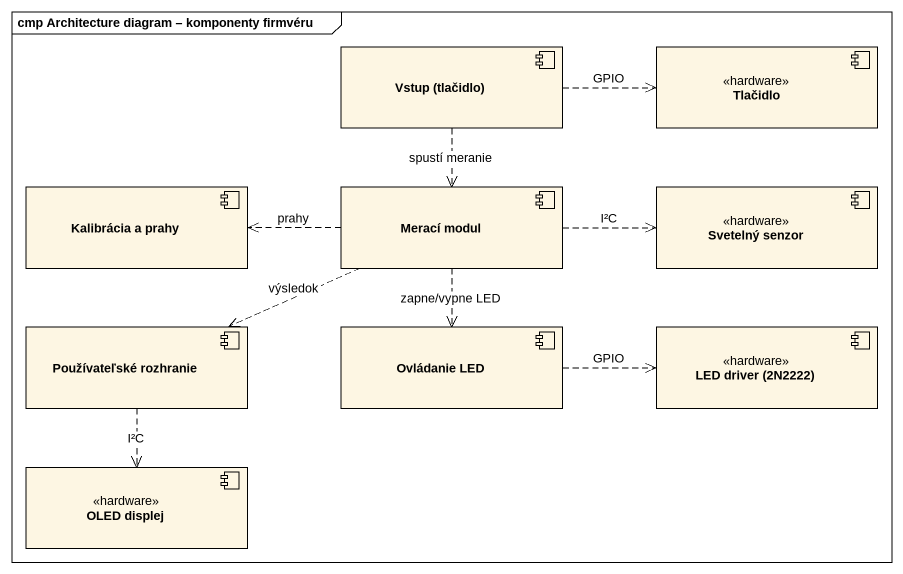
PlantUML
@startuml
mainframe cmp Architecture diagram – komponenty firmvéru
component "Vstup (tlačidlo)" as Vstup_tlačidlo
component Tlačidlo <<hardware>>
component "Kalibrácia a prahy" as Kalibrácia_a_prahy
component "Merací modul" as Merací_modul
component "Svetelný senzor" as Svetelný_senzor <<hardware>>
component "Používateľské rozhranie" as Používateľské_rozhranie
component "Ovládanie LED" as Ovládanie_LED
component "LED driver (2N2222)" as LED_driver_2N2222 <<hardware>>
component "OLED displej" as OLED_displej <<hardware>>
Vstup_tlačidlo .right.> Tlačidlo : GPIO
Vstup_tlačidlo ..> Merací_modul : spustí meranie
Merací_modul .left.> Kalibrácia_a_prahy : prahy
Merací_modul .right.> Svetelný_senzor : I²C
Merací_modul .left.> Používateľské_rozhranie : výsledok
Merací_modul ..> Ovládanie_LED : zapne/vypne LED
Používateľské_rozhranie ..> OLED_displej : I²C
Ovládanie_LED .right.> LED_driver_2N2222 : GPIO
@enduml
